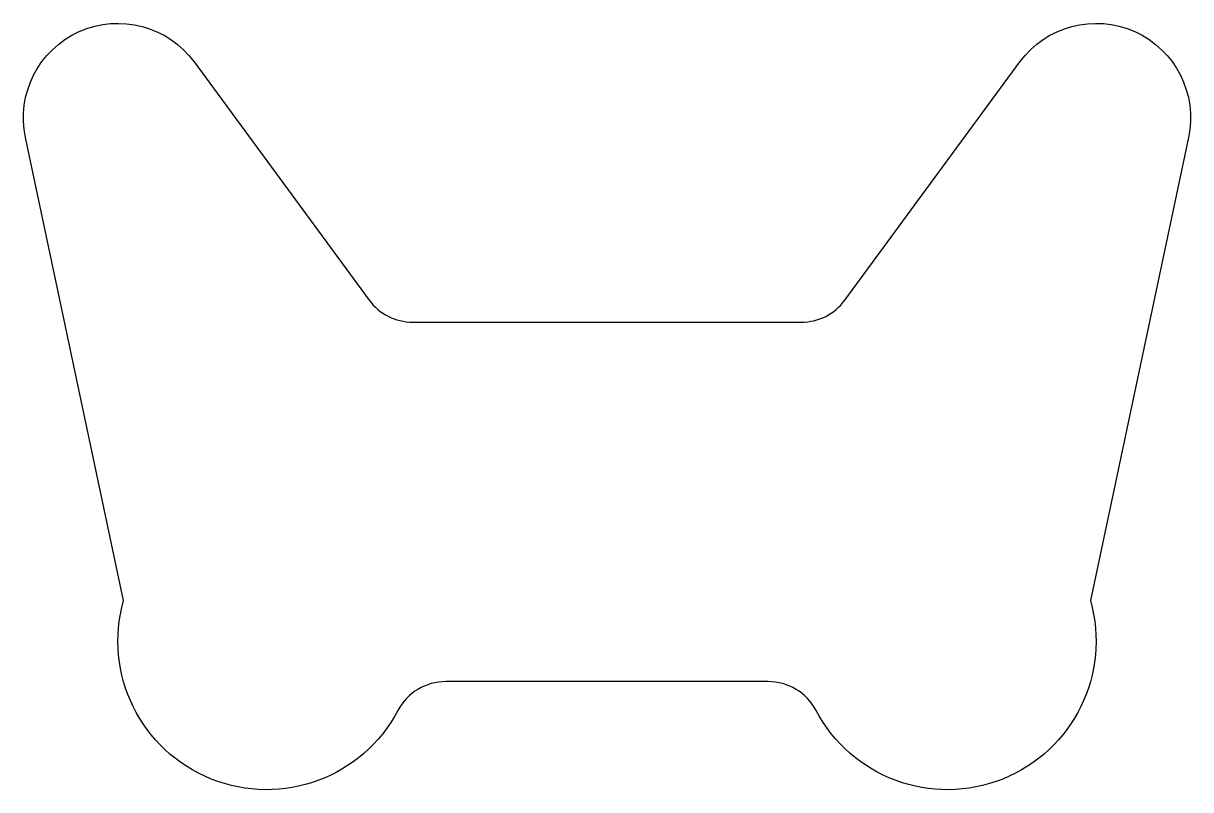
# Model space of a CAD drawing. Header units: millimetres. Extents: x -108 to 108, y -54 to 87.
import ezdxf

# ---------------------------------------------------------------- set-up
doc = ezdxf.new("R2010")
doc.units = ezdxf.units.MM

msp = doc.modelspace()

# ---------------------------------------------------------------- linework, layer by layer
msp.add_lwpolyline([(-89.39, -19.44), (-107.55, 66.22, -0.80736), (-76.33, 80.21), (-43.95, 36.14, 0.23866), (-35.9, 32.06), (0.06, 32.06), (36.02, 32.06, 0.23866), (44.08, 36.14), (76.46, 80.21, -0.80736), (107.68, 66.22), (89.52, -19.44, -0.900471), (38.74, -39.77, 0.278179), (29.9, -34.44), (0.06, -34.44), (-29.77, -34.44, 0.278179), (-38.61, -39.77, -0.900471)], format="xyb", close=True)

doc.saveas('drawing.dxf')
